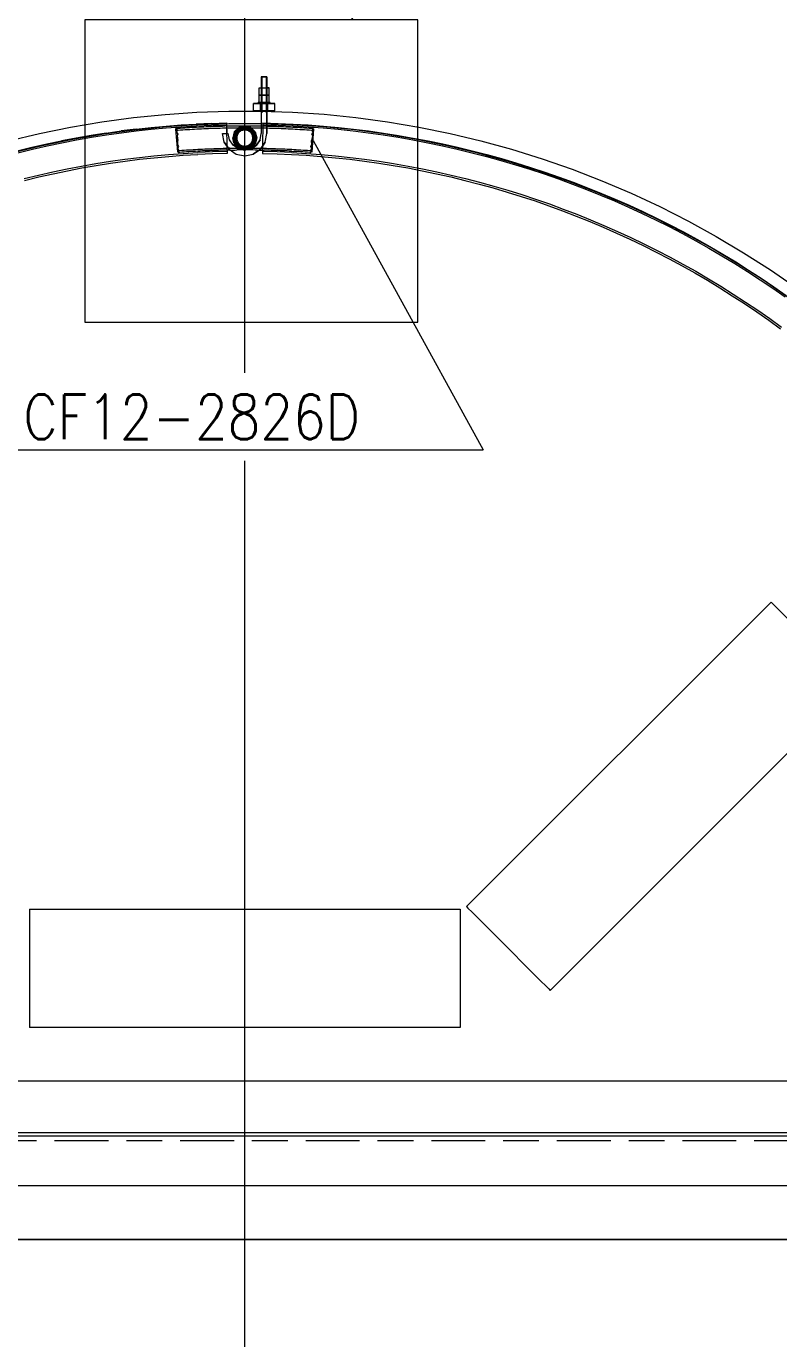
# Model space of a CAD drawing. Header units: millimetres. Extents: x -753 to 90, y 56274 to 56868.
# Drawn here: x -171.5 to -129.6, y 56715.1 to 56788.2 of the extents above; entities that cross this region are included whole.
import ezdxf

# ---------------------------------------------------------------- set-up
doc = ezdxf.new("R2010")
doc.units = ezdxf.units.MM
for name, pattern in [('XKITLINE00', [0]), ('XKITLINE02', [4, 2, -2]), ('XKITLINE06', [7, 3, -1, 2, -1])]:
    doc.linetypes.add(name, pattern=pattern)
for name, color, linetype, lineweight in [('Cota', 4, 'Continuous', 0), ('Grelha', 4, 'Continuous', 0), ('Objeto gráfico', 3, 'Continuous', 0), ('Peça', 2, 'Continuous', 0), ('Texto', 7, 'Continuous', 0)]:
    doc.layers.add(name, color=color, linetype=linetype, lineweight=lineweight)
doc.styles.add('ROMANS', font='romans__.ttf')

# ---------------------------------------------------------------- blocks, each defined once
blk = doc.blocks.new('*A119')
at = {"layer": 'Grelha', "color": 7, "linetype": 'XKITLINE00', "lineweight": 0}
for p, q in [((-159.321, 56768.901), (-159.321, 56811.039)), ((-159.321, 56691.266), (-159.321, 56764.001))]:
    blk.add_line(p, q, dxfattribs=at)
blk = doc.blocks.new('*A125')
at = {"layer": 'Peça', "color": 7, "linetype": 'XKITLINE02', "lineweight": 0}
for p, q in [((-158.305, 56782.824), (-158.33, 56781.528)), ((-158.307, 56782.718), (-157.466, 56782.695)), ((-158.305, 56782.824), (-157.462, 56782.8)), ((-157.466, 56782.695), (-156.626, 56782.658)), ((-157.462, 56782.8), (-156.621, 56782.764)), ((-156.626, 56782.658), (-155.787, 56782.608)), ((-156.621, 56782.764), (-155.78, 56782.713)), ((-155.787, 56782.608), (-154.949, 56782.544)), ((-155.78, 56782.713), (-154.94, 56782.649)), ((-154.949, 56782.544), (-154.112, 56782.467)), ((-154.94, 56782.649), (-154.101, 56782.572)), ((-154.101, 56782.572), (-153.264, 56782.481)), ((-154.112, 56782.467), (-153.276, 56782.376)), ((-153.276, 56782.376), (-152.442, 56782.271)), ((-153.264, 56782.481), (-152.428, 56782.376)), ((-152.442, 56782.271), (-151.609, 56782.154)), ((-152.428, 56782.376), (-151.593, 56782.258)), ((-151.609, 56782.154), (-150.779, 56782.022)), ((-151.593, 56782.258), (-150.761, 56782.127)), ((-150.779, 56782.022), (-149.951, 56781.878)), ((-150.761, 56782.127), (-149.932, 56781.982)), ((-149.951, 56781.878), (-149.125, 56781.72)), ((-149.932, 56781.982), (-149.104, 56781.824)), ((-149.104, 56781.824), (-148.279, 56781.652)), ((-157.519, 56781.211), (-158.335, 56781.234)), ((-156.703, 56781.176), (-157.519, 56781.211)), ((-156.703, 56781.176), (-155.888, 56781.127)), ((-155.888, 56781.127), (-155.073, 56781.065)), ((-155.073, 56781.065), (-154.26, 56780.99)), ((-149.125, 56781.72), (-148.302, 56781.549)), ((-148.302, 56781.549), (-147.482, 56781.364)), ((-148.279, 56781.652), (-147.457, 56781.467)), ((-147.482, 56781.364), (-146.664, 56781.166)), ((-147.457, 56781.467), (-146.639, 56781.269)), ((-146.664, 56781.166), (-145.851, 56780.955)), ((-146.639, 56781.269), (-145.823, 56781.058)), ((-145.823, 56781.058), (-145.011, 56780.833)), ((-154.26, 56780.99), (-153.448, 56780.902)), ((-153.448, 56780.902), (-152.638, 56780.8)), ((-152.638, 56780.8), (-151.829, 56780.686)), ((-151.829, 56780.686), (-151.022, 56780.559)), ((-151.022, 56780.559), (-150.218, 56780.418)), ((-150.218, 56780.418), (-149.415, 56780.265)), ((-145.851, 56780.955), (-145.04, 56780.731)), ((-145.04, 56780.731), (-144.234, 56780.494)), ((-145.011, 56780.833), (-144.203, 56780.596)), ((-144.234, 56780.494), (-143.431, 56780.244)), ((-144.203, 56780.596), (-143.399, 56780.345)), ((-143.399, 56780.345), (-142.598, 56780.082)), ((-149.415, 56780.265), (-148.616, 56780.098)), ((-148.616, 56780.098), (-147.819, 56779.919)), ((-147.819, 56779.919), (-147.025, 56779.727)), ((-147.025, 56779.727), (-146.234, 56779.522)), ((-143.431, 56780.244), (-142.632, 56779.981)), ((-142.632, 56779.981), (-141.838, 56779.705)), ((-142.598, 56780.082), (-141.803, 56779.805)), ((-141.838, 56779.705), (-141.049, 56779.417)), ((-141.803, 56779.805), (-141.011, 56779.516)), ((-146.234, 56779.522), (-145.447, 56779.304)), ((-145.447, 56779.304), (-144.664, 56779.074)), ((-144.664, 56779.074), (-143.884, 56778.831)), ((-141.049, 56779.417), (-140.264, 56779.115)), ((-141.011, 56779.516), (-140.225, 56779.214)), ((-140.264, 56779.115), (-139.484, 56778.801)), ((-140.225, 56779.214), (-139.444, 56778.899)), ((-139.444, 56778.899), (-138.667, 56778.572)), ((-143.884, 56778.831), (-143.108, 56778.576)), ((-143.108, 56778.576), (-142.337, 56778.308)), ((-142.337, 56778.308), (-141.569, 56778.027)), ((-139.484, 56778.801), (-138.709, 56778.475)), ((-138.709, 56778.475), (-137.94, 56778.136)), ((-138.667, 56778.572), (-137.896, 56778.233)), ((-137.94, 56778.136), (-137.176, 56777.784)), ((-137.896, 56778.233), (-137.131, 56777.88)), ((-141.569, 56778.027), (-140.807, 56777.734)), ((-140.807, 56777.734), (-140.049, 56777.429)), ((-140.049, 56777.429), (-139.297, 56777.112)), ((-137.176, 56777.784), (-136.418, 56777.421)), ((-137.131, 56777.88), (-136.372, 56777.516)), ((-136.418, 56777.421), (-135.666, 56777.045)), ((-136.372, 56777.516), (-135.618, 56777.139)), ((-139.297, 56777.112), (-138.549, 56776.783)), ((-138.549, 56776.783), (-137.807, 56776.441)), ((-135.666, 56777.045), (-134.92, 56776.657)), ((-135.618, 56777.139), (-134.871, 56776.751)), ((-134.92, 56776.657), (-134.181, 56776.257)), ((-134.871, 56776.751), (-134.13, 56776.35)), ((-137.807, 56776.441), (-137.071, 56776.088)), ((-137.071, 56776.088), (-136.34, 56775.723)), ((-134.181, 56776.257), (-133.448, 56775.845)), ((-134.13, 56776.35), (-133.395, 56775.937)), ((-133.395, 56775.937), (-132.668, 56775.513)), ((-136.34, 56775.723), (-135.616, 56775.346)), ((-135.616, 56775.346), (-134.897, 56774.957)), ((-133.448, 56775.845), (-132.722, 56775.422)), ((-132.722, 56775.422), (-132.002, 56774.986)), ((-132.668, 56775.513), (-131.947, 56775.076)), ((-134.897, 56774.957), (-134.185, 56774.557)), ((-134.185, 56774.557), (-133.48, 56774.146)), ((-132.002, 56774.986), (-131.29, 56774.539)), ((-131.947, 56775.076), (-131.233, 56774.629)), ((-131.29, 56774.539), (-130.586, 56774.081)), ((-131.233, 56774.629), (-130.527, 56774.169)), ((-133.48, 56774.146), (-132.781, 56773.723)), ((-132.781, 56773.723), (-132.089, 56773.289)), ((-130.586, 56774.081), (-129.888, 56773.611)), ((-130.527, 56774.169), (-129.828, 56773.699)), ((-132.089, 56773.289), (-131.405, 56772.844)), ((-129.888, 56773.611), (-129.199, 56773.131)), ((-129.828, 56773.699), (-129.137, 56773.217)), ((-131.405, 56772.844), (-130.727, 56772.387)), ((-130.727, 56772.387), (-130.057, 56771.92)), ((-130.057, 56771.92), (-129.395, 56771.442))]:
    blk.add_line(p, q, dxfattribs=at)
at = {"layer": 'Peça', "color": 4, "linetype": 'XKITLINE00', "lineweight": 0}
for p, q in [((-158.33, 56781.528), (-158.337, 56781.128)), ((-158.337, 56781.128), (-157.523, 56781.106)), ((-157.523, 56781.106), (-156.708, 56781.07)), ((-156.708, 56781.07), (-155.895, 56781.021)), ((-155.895, 56781.021), (-155.082, 56780.959)), ((-155.082, 56780.959), (-154.271, 56780.884)), ((-154.271, 56780.884), (-153.46, 56780.796)), ((-153.46, 56780.796), (-152.652, 56780.695)), ((-152.652, 56780.695), (-151.845, 56780.581)), ((-151.845, 56780.581), (-151.04, 56780.454)), ((-151.04, 56780.454), (-150.237, 56780.314)), ((-150.237, 56780.314), (-149.436, 56780.161)), ((-149.436, 56780.161), (-148.638, 56779.995)), ((-148.638, 56779.995), (-147.843, 56779.816)), ((-147.843, 56779.816), (-147.051, 56779.624)), ((-147.051, 56779.624), (-146.262, 56779.42)), ((-146.262, 56779.42), (-145.476, 56779.202)), ((-145.476, 56779.202), (-144.694, 56778.973)), ((-144.694, 56778.973), (-143.916, 56778.73)), ((-143.916, 56778.73), (-143.142, 56778.475)), ((-143.142, 56778.475), (-142.372, 56778.208)), ((-142.372, 56778.208), (-141.607, 56777.928)), ((-141.607, 56777.928), (-140.846, 56777.636)), ((-140.846, 56777.636), (-140.09, 56777.331)), ((-140.09, 56777.331), (-139.339, 56777.015)), ((-139.339, 56777.015), (-138.593, 56776.686)), ((-138.593, 56776.686), (-137.852, 56776.345)), ((-137.852, 56776.345), (-137.118, 56775.993)), ((-137.118, 56775.993), (-136.388, 56775.628)), ((-136.388, 56775.628), (-135.665, 56775.252)), ((-135.665, 56775.252), (-134.949, 56774.865)), ((-134.949, 56774.865), (-134.238, 56774.465)), ((-134.238, 56774.465), (-133.534, 56774.055)), ((-133.534, 56774.055), (-132.837, 56773.633)), ((-132.837, 56773.633), (-132.146, 56773.199)), ((-132.146, 56773.199), (-131.463, 56772.755)), ((-131.463, 56772.755), (-130.787, 56772.3)), ((-130.787, 56772.3), (-130.118, 56771.834)), ((-130.118, 56771.834), (-129.457, 56771.357))]:
    blk.add_line(p, q, dxfattribs=at)
blk = doc.blocks.new('*A129')
at = {"layer": 'Peça', "color": 7, "linetype": 'XKITLINE02', "lineweight": 0}
for p, q in [((-158.518, 56784.37), (-158.518, 56784.77)), ((-158.518, 56784.77), (-158.38, 56784.77)), ((-158.518, 56784.77), (-158.38, 56784.77)), ((-158.38, 56784.37), (-158.38, 56784.77)), ((-158.38, 56784.77), (-158.102, 56784.77)), ((-158.38, 56784.77), (-158.102, 56784.77)), ((-158.102, 56784.37), (-158.102, 56784.77)), ((-157.964, 56784.77), (-158.102, 56784.77)), ((-158.102, 56784.77), (-157.964, 56784.77)), ((-157.964, 56784.37), (-157.964, 56784.77)), ((-158.38, 56784.37), (-158.518, 56784.37)), ((-158.518, 56784.37), (-158.38, 56784.37)), ((-158.102, 56784.37), (-158.38, 56784.37)), ((-158.38, 56784.37), (-158.102, 56784.37)), ((-158.102, 56784.37), (-157.964, 56784.37)), ((-157.964, 56784.37), (-158.102, 56784.37))]:
    blk.add_line(p, q, dxfattribs=at)
blk = doc.blocks.new('*A130')
at = {"layer": 'Peça', "color": 7, "linetype": 'XKITLINE02', "lineweight": 0}
for p, q in [((-158.518, 56783.97), (-158.518, 56784.37)), ((-158.518, 56784.37), (-158.38, 56784.37)), ((-158.518, 56784.37), (-158.38, 56784.37)), ((-158.38, 56783.97), (-158.518, 56783.97)), ((-158.518, 56783.97), (-158.38, 56783.97)), ((-158.38, 56783.97), (-158.38, 56784.37)), ((-158.38, 56784.37), (-158.102, 56784.37)), ((-158.38, 56784.37), (-158.102, 56784.37)), ((-158.102, 56783.97), (-158.38, 56783.97)), ((-158.38, 56783.97), (-158.102, 56783.97)), ((-158.102, 56783.97), (-158.102, 56784.37)), ((-157.964, 56784.37), (-158.102, 56784.37)), ((-158.102, 56784.37), (-157.964, 56784.37)), ((-158.102, 56783.97), (-157.964, 56783.97)), ((-157.964, 56783.97), (-158.102, 56783.97)), ((-157.964, 56783.97), (-157.964, 56784.37))]:
    blk.add_line(p, q, dxfattribs=at)
blk = doc.blocks.new('*A131')
at = {"layer": 'Peça', "color": 7, "linetype": 'XKITLINE02', "lineweight": 0}
for p, q in [((-158.581, 56783.906), (-158.581, 56783.97)), ((-158.411, 56783.97), (-158.581, 56783.97)), ((-158.581, 56783.97), (-158.535, 56783.97)), ((-158.535, 56783.97), (-158.071, 56783.97)), ((-158.421, 56783.906), (-158.421, 56783.97)), ((-158.151, 56783.97), (-158.421, 56783.97)), ((-157.947, 56783.97), (-158.411, 56783.97)), ((-158.085, 56783.97), (-158.397, 56783.97)), ((-158.071, 56783.97), (-157.901, 56783.97)), ((-158.061, 56783.906), (-158.061, 56783.97)), ((-157.901, 56783.97), (-157.947, 56783.97)), ((-157.901, 56783.906), (-157.901, 56783.97)), ((-158.535, 56783.906), (-158.581, 56783.906)), ((-158.581, 56783.906), (-158.535, 56783.906)), ((-158.071, 56783.906), (-158.535, 56783.906)), ((-158.535, 56783.906), (-157.947, 56783.906)), ((-158.085, 56783.906), (-158.421, 56783.906)), ((-158.151, 56783.906), (-158.397, 56783.906)), ((-158.085, 56783.906), (-158.07, 56783.906)), ((-158.085, 56783.906), (-158.061, 56783.906)), ((-158.071, 56783.906), (-158.041, 56783.906)), ((-158.07, 56783.906), (-158.061, 56783.906)), ((-158.041, 56783.906), (-157.947, 56783.906)), ((-157.947, 56783.906), (-157.901, 56783.906)), ((-157.947, 56783.906), (-157.901, 56783.906))]:
    blk.add_line(p, q, dxfattribs=at)
blk = doc.blocks.new('*A133')
at = {"layer": 'Peça', "color": 4, "linetype": 'XKITLINE00', "lineweight": 0}
for p, q in [((-165.522, 56783.124), (-163.756, 56783.302)), ((-163.756, 56783.302), (-161.986, 56783.422)), ((-161.986, 56783.422), (-160.212, 56783.481)), ((-160.212, 56783.481), (-158.437, 56783.482)), ((-158.437, 56783.482), (-156.664, 56783.422)), ((-156.664, 56783.422), (-154.893, 56783.304)), ((-154.893, 56783.304), (-153.128, 56783.126)), ((-170.768, 56782.234), (-169.03, 56782.589)), ((-169.03, 56782.589), (-167.28, 56782.886)), ((-167.28, 56782.886), (-165.522, 56783.124)), ((-163.697, 56782.605), (-165.439, 56782.429)), ((-161.95, 56782.722), (-163.697, 56782.605)), ((-160.2, 56782.781), (-161.95, 56782.722)), ((-158.449, 56782.782), (-160.2, 56782.781)), ((-156.699, 56782.723), (-158.449, 56782.782)), ((-154.952, 56782.606), (-156.699, 56782.723)), ((-153.21, 56782.43), (-154.952, 56782.606)), ((-153.128, 56783.126), (-151.369, 56782.889)), ((-151.369, 56782.889), (-149.62, 56782.593)), ((-149.62, 56782.593), (-147.881, 56782.238)), ((-172.494, 56781.821), (-170.768, 56782.234)), ((-168.901, 56781.901), (-170.617, 56781.551)), ((-167.175, 56782.194), (-168.901, 56781.901)), ((-165.439, 56782.429), (-167.175, 56782.194)), ((-151.474, 56782.196), (-153.21, 56782.43)), ((-149.748, 56781.904), (-151.474, 56782.196)), ((-148.032, 56781.555), (-149.748, 56781.904)), ((-147.881, 56782.238), (-146.155, 56781.825)), ((-146.155, 56781.825), (-144.444, 56781.355)), ((-170.617, 56781.551), (-172.32, 56781.143)), ((-146.329, 56781.147), (-148.032, 56781.555)), ((-144.641, 56780.683), (-146.329, 56781.147)), ((-144.444, 56781.355), (-142.749, 56780.828)), ((-142.969, 56780.163), (-144.641, 56780.683)), ((-142.749, 56780.828), (-141.074, 56780.244)), ((-141.315, 56779.587), (-142.969, 56780.163)), ((-139.682, 56778.955), (-141.315, 56779.587)), ((-141.074, 56780.244), (-139.419, 56779.604)), ((-139.419, 56779.604), (-137.786, 56778.909)), ((-138.071, 56778.27), (-139.682, 56778.955)), ((-137.786, 56778.909), (-136.177, 56778.16)), ((-136.483, 56777.53), (-138.071, 56778.27)), ((-136.177, 56778.16), (-134.595, 56777.357)), ((-134.922, 56776.738), (-136.483, 56777.53)), ((-133.388, 56775.894), (-134.922, 56776.738)), ((-134.595, 56777.357), (-133.04, 56776.501)), ((-133.04, 56776.501), (-131.515, 56775.594)), ((-131.883, 56774.999), (-133.388, 56775.894)), ((-131.515, 56775.594), (-130.021, 56774.636)), ((-130.409, 56774.054), (-131.883, 56774.999)), ((-130.021, 56774.636), (-128.56, 56773.629)), ((-128.967, 56773.06), (-130.409, 56774.054))]:
    blk.add_line(p, q, dxfattribs=at)
blk = doc.blocks.new('*A143')
at = {"layer": 'Peça', "color": 1, "linetype": 'XKITLINE00', "lineweight": 0}
for p, q in [((-171.321, 56739.022), (-171.321, 56732.422)), ((-171.321, 56739.022), (-147.321, 56739.022)), ((-147.321, 56739.022), (-147.321, 56732.422)), ((-147.321, 56732.422), (-171.321, 56732.422))]:
    blk.add_line(p, q, dxfattribs=at)
blk = doc.blocks.new('*A150')
at = {"layer": 'Peça', "color": 1, "linetype": 'XKITLINE00', "lineweight": 0}
for p, q in [((-200.217, 56723.629), (-118.425, 56723.629)), ((-200.217, 56720.629), (-118.425, 56720.629)), ((-200.217, 56720.615), (-118.425, 56720.615))]:
    blk.add_line(p, q, dxfattribs=at)
blk = doc.blocks.new('*A167')
at = {"layer": 'Peça', "color": 1, "linetype": 'XKITLINE00', "lineweight": 0}
for p, q in [((-146.959, 56739.16), (-129.988, 56756.13)), ((-129.909, 56756.051), (-129.988, 56756.13)), ((-129.305, 56755.447), (-129.909, 56756.051)), ((-127.051, 56753.193), (-129.305, 56755.447)), ((-125.634, 56751.776), (-127.051, 56753.193)), ((-142.292, 56734.493), (-125.322, 56751.463)), ((-125.401, 56751.543), (-125.634, 56751.776)), ((-125.322, 56751.463), (-125.401, 56751.543)), ((-146.959, 56739.16), (-146.88, 56739.08)), ((-146.88, 56739.08), (-146.646, 56738.847)), ((-146.646, 56738.847), (-145.23, 56737.43)), ((-145.23, 56737.43), (-142.976, 56735.176)), ((-142.976, 56735.176), (-142.372, 56734.572)), ((-142.372, 56734.572), (-142.292, 56734.493))]:
    blk.add_line(p, q, dxfattribs=at)
blk = doc.blocks.new('*A172')
at = {"layer": 'Peça', "color": 1, "linetype": 'XKITLINE00', "lineweight": 0}
for p, q in [((-198.041, 56729.462), (-120.601, 56729.462)), ((-198.041, 56726.577), (-120.601, 56726.577)), ((-198.041, 56726.398), (-120.601, 56726.398))]:
    blk.add_line(p, q, dxfattribs=at)
blk = doc.blocks.new('*A182')
at = {"layer": 'Peça', "color": 4, "linetype": 'XKITLINE00', "lineweight": 0}
for p, q in [((-158.581, 56783.906), (-158.581, 56783.97)), ((-158.581, 56783.97), (-158.535, 56783.97)), ((-158.535, 56783.97), (-158.071, 56783.97)), ((-158.071, 56783.97), (-157.901, 56783.97)), ((-157.901, 56783.906), (-157.901, 56783.97))]:
    blk.add_line(p, q, dxfattribs=at)
at = {"layer": 'Peça', "color": 7, "linetype": 'XKITLINE02', "lineweight": 0}
for p, q in [((-158.535, 56783.97), (-158.581, 56783.97)), ((-158.102, 56783.97), (-158.535, 56783.97)), ((-158.421, 56783.906), (-158.421, 56783.97)), ((-158.151, 56783.97), (-158.421, 56783.97)), ((-158.085, 56783.97), (-158.397, 56783.97)), ((-157.901, 56783.97), (-158.102, 56783.97)), ((-158.061, 56783.906), (-158.061, 56783.97)), ((-158.071, 56783.906), (-158.581, 56783.906)), ((-158.581, 56783.906), (-158.535, 56783.906)), ((-158.535, 56783.906), (-157.947, 56783.906)), ((-158.085, 56783.906), (-158.421, 56783.906)), ((-158.151, 56783.906), (-158.397, 56783.906)), ((-158.085, 56783.906), (-158.07, 56783.906)), ((-158.085, 56783.906), (-158.061, 56783.906)), ((-158.07, 56783.906), (-158.061, 56783.906)), ((-157.947, 56783.906), (-157.941, 56783.906)), ((-157.947, 56783.906), (-157.901, 56783.906)), ((-157.941, 56783.906), (-157.901, 56783.906))]:
    blk.add_line(p, q, dxfattribs=at)
blk = doc.blocks.new('*A183')
at = {"layer": 'Peça', "color": 4, "linetype": 'XKITLINE00', "lineweight": 0}
for p, q in [((-158.841, 56783.506), (-158.841, 56783.906)), ((-158.841, 56783.906), (-158.761, 56783.906)), ((-158.761, 56783.506), (-158.841, 56783.506)), ((-158.761, 56783.906), (-158.541, 56783.906)), ((-158.541, 56783.506), (-158.761, 56783.506)), ((-158.541, 56783.906), (-158.241, 56783.906)), ((-158.241, 56783.506), (-158.541, 56783.506)), ((-158.241, 56783.906), (-157.941, 56783.906)), ((-157.941, 56783.506), (-158.241, 56783.506)), ((-157.941, 56783.906), (-157.721, 56783.906)), ((-157.721, 56783.506), (-157.941, 56783.506)), ((-157.721, 56783.906), (-157.641, 56783.906)), ((-157.641, 56783.506), (-157.721, 56783.506)), ((-157.641, 56783.506), (-157.641, 56783.906))]:
    blk.add_line(p, q, dxfattribs=at)
at = {"layer": 'Peça', "color": 7, "linetype": 'XKITLINE02', "lineweight": 0}
for p, q in [((-158.761, 56783.906), (-158.841, 56783.906)), ((-158.841, 56783.506), (-158.761, 56783.506)), ((-158.541, 56783.906), (-158.761, 56783.906)), ((-158.761, 56783.506), (-158.541, 56783.506)), ((-158.326, 56783.906), (-158.541, 56783.906)), ((-158.541, 56783.506), (-157.941, 56783.506)), ((-158.441, 56783.506), (-158.441, 56783.906)), ((-158.141, 56783.906), (-158.441, 56783.906)), ((-158.441, 56783.506), (-158.414, 56783.506)), ((-158.068, 56783.506), (-158.441, 56783.506)), ((-158.414, 56783.506), (-158.141, 56783.506)), ((-157.721, 56783.906), (-158.326, 56783.906)), ((-158.068, 56783.506), (-158.041, 56783.506)), ((-158.041, 56783.506), (-158.068, 56783.506)), ((-158.041, 56783.506), (-158.041, 56783.906)), ((-157.941, 56783.506), (-157.721, 56783.506)), ((-157.641, 56783.906), (-157.721, 56783.906)), ((-157.721, 56783.506), (-157.641, 56783.506))]:
    blk.add_line(p, q, dxfattribs=at)
blk = doc.blocks.new('*A185')
at = {"layer": 'Peça', "color": 4, "linetype": 'XKITLINE00', "lineweight": 0}
for p, q in [((-158.399, 56785.393), (-158.399, 56784.77)), ((-158.399, 56785.393), (-158.353, 56785.393)), ((-158.129, 56785.393), (-158.353, 56785.393)), ((-158.083, 56785.393), (-158.129, 56785.393)), ((-158.083, 56785.393), (-158.083, 56784.77)), ((-158.399, 56783.506), (-158.399, 56783.48)), ((-158.083, 56783.506), (-158.083, 56783.47)), ((-158.399, 56782.78), (-158.399, 56782.229)), ((-158.083, 56782.769), (-158.083, 56782.229)), ((-160.559, 56782.229), (-160.559, 56782.237)), ((-160.465, 56781.757), (-160.559, 56782.229)), ((-160.513, 56782.237), (-160.243, 56782.237)), ((-160.243, 56782.229), (-160.243, 56782.237)), ((-160.173, 56781.878), (-160.243, 56782.229)), ((-159.974, 56781.58), (-160.173, 56781.878)), ((-158.668, 56781.58), (-158.469, 56781.878)), ((-158.469, 56781.878), (-158.399, 56782.229)), ((-158.177, 56781.757), (-158.083, 56782.229)), ((-160.198, 56781.356), (-160.465, 56781.757)), ((-160.198, 56781.356), (-159.797, 56781.089)), ((-159.676, 56781.381), (-159.974, 56781.58)), ((-159.797, 56781.089), (-159.325, 56780.995)), ((-159.325, 56781.311), (-159.676, 56781.381)), ((-159.317, 56781.311), (-159.325, 56781.311)), ((-158.966, 56781.381), (-159.317, 56781.311)), ((-159.317, 56780.995), (-158.845, 56781.089)), ((-158.966, 56781.381), (-158.668, 56781.58)), ((-158.845, 56781.089), (-158.444, 56781.356)), ((-158.444, 56781.356), (-158.177, 56781.757)), ((-159.325, 56780.995), (-159.317, 56780.995))]:
    blk.add_line(p, q, dxfattribs=at)
at = {"layer": 'Peça', "color": 7, "linetype": 'XKITLINE02', "lineweight": 0}
for p, q in [((-158.399, 56784.77), (-158.399, 56783.506)), ((-158.361, 56785.393), (-158.361, 56782.793)), ((-158.353, 56785.393), (-158.361, 56785.393)), ((-158.083, 56785.393), (-158.326, 56785.393)), ((-158.156, 56785.393), (-158.121, 56785.393)), ((-158.121, 56785.393), (-158.156, 56785.393)), ((-158.121, 56785.393), (-158.121, 56782.793)), ((-158.083, 56784.77), (-158.083, 56783.506)), ((-158.399, 56783.48), (-158.399, 56782.78)), ((-158.083, 56783.47), (-158.083, 56782.769)), ((-158.156, 56782.793), (-158.241, 56782.793)), ((-158.241, 56782.793), (-158.156, 56782.793)), ((-158.121, 56782.793), (-158.156, 56782.793)), ((-160.559, 56782.237), (-160.289, 56782.237))]:
    blk.add_line(p, q, dxfattribs=at)
blk = doc.blocks.new('*A186')
at = {"layer": 'Peça', "color": 7, "linetype": 'XKITLINE02', "lineweight": 0}
for p, q in [((-163.102, 56782.523), (-163.176, 56782.472)), ((-163.102, 56782.523), (-163.126, 56782.454)), ((-163.102, 56782.523), (-163.049, 56782.527)), ((-163.049, 56782.527), (-162.918, 56782.537)), ((-162.918, 56782.537), (-162.788, 56782.546)), ((-162.788, 56782.546), (-162.657, 56782.555)), ((-162.657, 56782.555), (-162.526, 56782.564)), ((-162.526, 56782.564), (-162.396, 56782.572)), ((-162.396, 56782.572), (-162.265, 56782.58)), ((-162.265, 56782.58), (-162.134, 56782.587)), ((-162.134, 56782.587), (-162.004, 56782.594)), ((-162.004, 56782.594), (-161.873, 56782.601)), ((-161.873, 56782.601), (-161.742, 56782.607)), ((-161.868, 56782.495), (-161.737, 56782.502)), ((-161.742, 56782.607), (-161.612, 56782.614)), ((-161.737, 56782.502), (-161.607, 56782.508)), ((-161.612, 56782.614), (-161.481, 56782.619)), ((-161.607, 56782.508), (-161.476, 56782.513)), ((-161.481, 56782.619), (-161.35, 56782.625)), ((-161.476, 56782.513), (-161.346, 56782.519)), ((-161.35, 56782.625), (-161.219, 56782.63)), ((-161.346, 56782.519), (-161.215, 56782.524)), ((-161.219, 56782.63), (-161.088, 56782.635)), ((-161.215, 56782.524), (-161.085, 56782.529)), ((-161.088, 56782.635), (-160.958, 56782.639)), ((-161.085, 56782.529), (-160.954, 56782.533)), ((-160.958, 56782.639), (-160.827, 56782.643)), ((-160.954, 56782.533), (-160.824, 56782.537)), ((-160.827, 56782.643), (-160.696, 56782.647)), ((-160.824, 56782.537), (-160.693, 56782.541)), ((-160.696, 56782.647), (-160.565, 56782.65)), ((-160.693, 56782.541), (-160.562, 56782.544)), ((-160.565, 56782.65), (-160.434, 56782.653)), ((-160.562, 56782.544), (-160.432, 56782.547)), ((-160.335, 56782.656), (-160.434, 56782.653)), ((-160.432, 56782.547), (-160.301, 56782.55)), ((-160.301, 56782.55), (-160.171, 56782.553)), ((-160.171, 56782.553), (-160.04, 56782.555)), ((-160.04, 56782.555), (-159.91, 56782.556)), ((-159.91, 56782.556), (-159.779, 56782.558)), ((-159.779, 56782.558), (-159.648, 56782.559)), ((-159.648, 56782.559), (-159.518, 56782.559)), ((-159.518, 56782.559), (-159.387, 56782.56)), ((-159.387, 56782.56), (-159.256, 56782.56)), ((-159.256, 56782.56), (-159.126, 56782.559)), ((-159.126, 56782.559), (-158.995, 56782.559)), ((-158.995, 56782.559), (-158.865, 56782.558)), ((-158.865, 56782.558), (-158.734, 56782.556)), ((-158.734, 56782.556), (-158.603, 56782.555)), ((-158.603, 56782.555), (-158.473, 56782.553)), ((-158.473, 56782.553), (-158.342, 56782.55)), ((-158.399, 56782.657), (-158.34, 56782.656)), ((-158.342, 56782.55), (-158.212, 56782.547)), ((-158.34, 56782.656), (-158.209, 56782.653)), ((-158.212, 56782.547), (-158.081, 56782.544)), ((-158.209, 56782.653), (-158.078, 56782.65)), ((-158.081, 56782.544), (-157.951, 56782.541)), ((-158.078, 56782.65), (-157.948, 56782.647)), ((-157.951, 56782.541), (-157.82, 56782.537)), ((-157.948, 56782.647), (-157.817, 56782.643)), ((-157.82, 56782.537), (-157.689, 56782.533)), ((-157.817, 56782.643), (-157.686, 56782.639)), ((-157.689, 56782.533), (-157.559, 56782.529)), ((-157.686, 56782.639), (-157.555, 56782.635)), ((-157.559, 56782.529), (-157.428, 56782.524)), ((-157.555, 56782.635), (-157.424, 56782.63)), ((-157.428, 56782.524), (-157.298, 56782.519)), ((-157.424, 56782.63), (-157.294, 56782.625)), ((-157.298, 56782.519), (-157.167, 56782.513)), ((-157.294, 56782.625), (-157.163, 56782.619)), ((-157.167, 56782.513), (-157.037, 56782.507)), ((-157.163, 56782.619), (-157.032, 56782.613)), ((-157.037, 56782.507), (-156.906, 56782.501)), ((-157.032, 56782.613), (-156.901, 56782.607)), ((-156.906, 56782.501), (-156.776, 56782.495)), ((-156.901, 56782.607), (-156.771, 56782.601)), ((-156.771, 56782.601), (-156.64, 56782.594)), ((-156.64, 56782.594), (-156.63, 56782.593)), ((-156.63, 56782.593), (-156.509, 56782.587)), ((-156.509, 56782.587), (-156.378, 56782.579)), ((-156.378, 56782.579), (-156.248, 56782.571)), ((-156.248, 56782.571), (-156.117, 56782.563)), ((-156.117, 56782.563), (-155.987, 56782.555)), ((-155.987, 56782.555), (-155.856, 56782.546)), ((-155.856, 56782.546), (-155.725, 56782.537)), ((-155.725, 56782.537), (-155.595, 56782.527)), ((-155.595, 56782.527), (-155.543, 56782.523)), ((-155.543, 56782.523), (-155.468, 56782.472)), ((-155.543, 56782.523), (-155.518, 56782.454)), ((-163.176, 56782.472), (-163.079, 56781.22)), ((-163.171, 56782.412), (-163.041, 56782.422)), ((-163.126, 56782.454), (-163.074, 56782.435)), ((-163.074, 56782.435), (-163.124, 56782.307)), ((-163.124, 56782.307), (-163.055, 56782.189)), ((-163.055, 56782.189), (-163.098, 56782.1)), ((-163.098, 56782.1), (-163.048, 56781.852)), ((-163.048, 56781.852), (-163.098, 56782.1)), ((-163.058, 56781.599), (-163.048, 56781.852)), ((-163.058, 56781.599), (-163.048, 56781.852)), ((-163.041, 56782.422), (-162.911, 56782.431)), ((-162.911, 56782.431), (-162.78, 56782.44)), ((-162.78, 56782.44), (-162.65, 56782.449)), ((-162.65, 56782.449), (-162.52, 56782.458)), ((-162.52, 56782.458), (-162.389, 56782.466)), ((-162.389, 56782.466), (-162.259, 56782.474)), ((-162.259, 56782.474), (-162.128, 56782.481)), ((-162.128, 56782.481), (-161.998, 56782.488)), ((-161.998, 56782.488), (-161.868, 56782.495)), ((-156.776, 56782.495), (-156.646, 56782.488)), ((-156.646, 56782.488), (-156.515, 56782.481)), ((-156.515, 56782.481), (-156.385, 56782.473)), ((-156.385, 56782.473), (-156.254, 56782.466)), ((-156.254, 56782.466), (-156.124, 56782.457)), ((-156.124, 56782.457), (-155.994, 56782.449)), ((-155.994, 56782.449), (-155.863, 56782.44)), ((-155.863, 56782.44), (-155.733, 56782.431)), ((-155.733, 56782.431), (-155.603, 56782.421)), ((-155.603, 56782.421), (-155.473, 56782.411)), ((-155.546, 56782.099), (-155.596, 56781.851)), ((-155.546, 56782.099), (-155.596, 56781.851)), ((-155.585, 56781.598), (-155.596, 56781.851)), ((-155.596, 56781.851), (-155.585, 56781.598)), ((-155.59, 56782.189), (-155.52, 56782.307)), ((-155.59, 56782.189), (-155.546, 56782.099)), ((-155.518, 56782.454), (-155.57, 56782.435)), ((-155.52, 56782.307), (-155.57, 56782.435)), ((-155.564, 56781.219), (-155.468, 56782.472)), ((-163.084, 56781.279), (-162.957, 56781.289)), ((-163.079, 56781.22), (-162.994, 56781.18)), ((-163.001, 56781.517), (-163.058, 56781.599)), ((-163.051, 56781.39), (-163.001, 56781.517)), ((-162.981, 56781.271), (-163.051, 56781.39)), ((-163.03, 56781.245), (-162.981, 56781.271)), ((-162.994, 56781.18), (-163.03, 56781.245)), ((-162.949, 56781.183), (-162.994, 56781.18)), ((-162.957, 56781.289), (-162.829, 56781.298)), ((-162.822, 56781.192), (-162.949, 56781.183)), ((-162.829, 56781.298), (-162.702, 56781.307)), ((-162.695, 56781.201), (-162.822, 56781.192)), ((-162.702, 56781.307), (-162.575, 56781.316)), ((-162.567, 56781.21), (-162.695, 56781.201)), ((-162.575, 56781.316), (-162.447, 56781.324)), ((-162.44, 56781.218), (-162.567, 56781.21)), ((-162.447, 56781.324), (-162.32, 56781.332)), ((-162.313, 56781.226), (-162.44, 56781.218)), ((-162.32, 56781.332), (-162.192, 56781.34)), ((-162.186, 56781.234), (-162.313, 56781.226)), ((-162.192, 56781.34), (-162.065, 56781.347)), ((-162.059, 56781.241), (-162.186, 56781.234)), ((-162.065, 56781.347), (-161.937, 56781.354)), ((-161.932, 56781.248), (-162.059, 56781.241)), ((-161.937, 56781.354), (-161.81, 56781.361)), ((-161.805, 56781.255), (-161.932, 56781.248)), ((-161.81, 56781.361), (-161.682, 56781.367)), ((-161.677, 56781.261), (-161.805, 56781.255)), ((-161.682, 56781.367), (-161.555, 56781.373)), ((-161.55, 56781.267), (-161.677, 56781.261)), ((-161.555, 56781.373), (-161.427, 56781.379)), ((-161.423, 56781.273), (-161.55, 56781.267)), ((-161.427, 56781.379), (-161.3, 56781.384)), ((-161.296, 56781.278), (-161.423, 56781.273)), ((-161.3, 56781.384), (-161.172, 56781.389)), ((-161.168, 56781.283), (-161.296, 56781.278)), ((-161.172, 56781.389), (-161.045, 56781.394)), ((-161.041, 56781.288), (-161.168, 56781.283)), ((-161.045, 56781.394), (-160.917, 56781.398)), ((-160.914, 56781.292), (-161.041, 56781.288)), ((-160.917, 56781.398), (-160.79, 56781.402)), ((-160.786, 56781.296), (-160.914, 56781.292)), ((-160.79, 56781.402), (-160.662, 56781.405)), ((-160.659, 56781.3), (-160.786, 56781.296)), ((-160.662, 56781.405), (-160.534, 56781.409)), ((-160.532, 56781.303), (-160.659, 56781.3)), ((-160.534, 56781.409), (-160.407, 56781.412)), ((-160.404, 56781.306), (-160.532, 56781.303)), ((-160.407, 56781.412), (-160.279, 56781.414)), ((-160.308, 56781.308), (-160.404, 56781.306)), ((-160.152, 56781.417), (-160.279, 56781.414)), ((-160.152, 56781.417), (-160.024, 56781.419)), ((-160.13, 56781.311), (-160.022, 56781.313)), ((-160.024, 56781.419), (-159.896, 56781.42)), ((-160.022, 56781.313), (-159.895, 56781.314)), ((-159.896, 56781.42), (-159.769, 56781.422)), ((-159.895, 56781.314), (-159.857, 56781.315)), ((-159.857, 56781.315), (-159.768, 56781.316)), ((-159.769, 56781.422), (-159.641, 56781.423)), ((-159.64, 56781.317), (-159.768, 56781.316)), ((-159.641, 56781.423), (-159.513, 56781.423)), ((-159.513, 56781.317), (-159.64, 56781.317)), ((-159.513, 56781.423), (-159.386, 56781.424)), ((-159.386, 56781.318), (-159.513, 56781.317)), ((-159.386, 56781.424), (-159.258, 56781.424)), ((-159.386, 56781.318), (-159.36, 56781.318)), ((-159.344, 56781.318), (-159.298, 56781.318)), ((-159.283, 56781.318), (-159.258, 56781.318)), ((-159.258, 56781.424), (-159.13, 56781.423)), ((-159.131, 56781.317), (-159.258, 56781.318)), ((-159.003, 56781.317), (-159.131, 56781.317)), ((-159.13, 56781.423), (-159.003, 56781.423)), ((-159.003, 56781.423), (-158.875, 56781.422)), ((-158.876, 56781.316), (-159.003, 56781.317)), ((-158.749, 56781.314), (-158.876, 56781.316)), ((-158.875, 56781.422), (-158.747, 56781.42)), ((-158.621, 56781.313), (-158.749, 56781.314)), ((-158.747, 56781.42), (-158.62, 56781.419)), ((-158.621, 56781.313), (-158.592, 56781.312)), ((-158.62, 56781.419), (-158.492, 56781.417)), ((-158.592, 56781.312), (-158.512, 56781.311)), ((-158.492, 56781.417), (-158.365, 56781.414)), ((-158.365, 56781.414), (-158.237, 56781.412)), ((-158.334, 56781.308), (-158.239, 56781.306)), ((-158.112, 56781.303), (-158.239, 56781.306)), ((-158.237, 56781.412), (-158.109, 56781.409)), ((-157.985, 56781.299), (-158.112, 56781.303)), ((-158.109, 56781.409), (-157.982, 56781.405)), ((-157.857, 56781.296), (-157.985, 56781.299)), ((-157.982, 56781.405), (-157.854, 56781.402)), ((-157.73, 56781.292), (-157.857, 56781.296)), ((-157.854, 56781.402), (-157.727, 56781.398)), ((-157.603, 56781.287), (-157.73, 56781.292)), ((-157.727, 56781.398), (-157.599, 56781.393)), ((-157.475, 56781.283), (-157.603, 56781.287)), ((-157.599, 56781.393), (-157.471, 56781.389)), ((-157.348, 56781.278), (-157.475, 56781.283)), ((-157.471, 56781.389), (-157.344, 56781.384)), ((-157.221, 56781.272), (-157.348, 56781.278)), ((-157.344, 56781.384), (-157.216, 56781.378)), ((-157.094, 56781.267), (-157.221, 56781.272)), ((-157.216, 56781.378), (-157.089, 56781.373)), ((-156.966, 56781.261), (-157.094, 56781.267)), ((-157.089, 56781.373), (-156.961, 56781.367)), ((-156.839, 56781.254), (-156.966, 56781.261)), ((-156.961, 56781.367), (-156.834, 56781.36)), ((-156.712, 56781.248), (-156.839, 56781.254)), ((-156.834, 56781.36), (-156.706, 56781.354)), ((-156.712, 56781.248), (-156.699, 56781.247)), ((-156.706, 56781.354), (-156.579, 56781.347)), ((-156.699, 56781.247), (-156.585, 56781.241)), ((-156.458, 56781.234), (-156.585, 56781.241)), ((-156.579, 56781.347), (-156.451, 56781.339)), ((-156.33, 56781.226), (-156.458, 56781.234)), ((-156.451, 56781.339), (-156.324, 56781.332)), ((-156.203, 56781.218), (-156.33, 56781.226)), ((-156.324, 56781.332), (-156.197, 56781.324)), ((-156.076, 56781.21), (-156.203, 56781.218)), ((-156.197, 56781.324), (-156.069, 56781.315)), ((-155.949, 56781.201), (-156.076, 56781.21)), ((-156.069, 56781.315), (-155.942, 56781.307)), ((-155.822, 56781.192), (-155.949, 56781.201)), ((-155.942, 56781.307), (-155.815, 56781.298)), ((-155.695, 56781.183), (-155.822, 56781.192)), ((-155.815, 56781.298), (-155.687, 56781.288)), ((-155.695, 56781.183), (-155.648, 56781.179)), ((-155.687, 56781.288), (-155.56, 56781.279)), ((-155.662, 56781.271), (-155.592, 56781.389)), ((-155.613, 56781.244), (-155.662, 56781.271)), ((-155.648, 56781.179), (-155.613, 56781.244)), ((-155.564, 56781.219), (-155.648, 56781.179)), ((-155.642, 56781.517), (-155.585, 56781.598)), ((-155.592, 56781.389), (-155.642, 56781.517))]:
    blk.add_line(p, q, dxfattribs=at)
at = {"layer": 'Peça', "color": 4, "linetype": 'XKITLINE00', "lineweight": 0}
for p, q in [((-160.303, 56782.656), (-160.335, 56782.656)), ((-160.303, 56782.656), (-160.173, 56782.659)), ((-160.173, 56782.659), (-160.042, 56782.661)), ((-160.042, 56782.661), (-159.911, 56782.662)), ((-159.911, 56782.662), (-159.78, 56782.664)), ((-159.78, 56782.664), (-159.649, 56782.665)), ((-159.649, 56782.665), (-159.518, 56782.665)), ((-159.518, 56782.665), (-159.387, 56782.666)), ((-159.387, 56782.666), (-159.256, 56782.666)), ((-159.256, 56782.666), (-159.125, 56782.665)), ((-159.125, 56782.665), (-158.995, 56782.665)), ((-158.995, 56782.665), (-158.864, 56782.664)), ((-158.864, 56782.664), (-158.733, 56782.662)), ((-158.733, 56782.662), (-158.602, 56782.661)), ((-158.602, 56782.661), (-158.471, 56782.658)), ((-158.471, 56782.658), (-158.399, 56782.657)), ((-160.277, 56781.308), (-160.308, 56781.308)), ((-160.15, 56781.311), (-160.277, 56781.308)), ((-160.15, 56781.311), (-160.13, 56781.311)), ((-159.36, 56781.318), (-159.344, 56781.318)), ((-159.298, 56781.318), (-159.283, 56781.318)), ((-158.512, 56781.311), (-158.494, 56781.311)), ((-158.494, 56781.311), (-158.367, 56781.308)), ((-158.367, 56781.308), (-158.334, 56781.308))]:
    blk.add_line(p, q, dxfattribs=at)
blk = doc.blocks.new('*A187')
at = {"layer": 'Peça', "color": 7, "linetype": 'XKITLINE02', "lineweight": 0}
for p, q in [((-159.59, 56782.449), (-159.321, 56782.521)), ((-159.321, 56782.521), (-159.052, 56782.449)), ((-159.859, 56781.983), (-159.857, 56781.989)), ((-159.787, 56781.714), (-159.859, 56781.983)), ((-159.857, 56781.989), (-159.787, 56782.252)), ((-159.787, 56782.252), (-159.59, 56782.449)), ((-159.052, 56782.449), (-158.855, 56782.252)), ((-158.855, 56782.252), (-158.783, 56781.983)), ((-158.783, 56781.983), (-158.855, 56781.714)), ((-159.59, 56781.517), (-159.787, 56781.714)), ((-159.321, 56781.445), (-159.59, 56781.517)), ((-159.052, 56781.517), (-159.321, 56781.445)), ((-158.855, 56781.714), (-159.052, 56781.517))]:
    blk.add_line(p, q, dxfattribs=at)
for radius, start, end in [(0.492, 22.5, 202.5), (0.492, 202.5, 22.5), (0.448, 0, 180), (0.448, 180, 0)]:
    blk.add_arc((-159.321, 56781.983), radius, start, end, dxfattribs=at)
blk = doc.blocks.new('*A192')
at = {"layer": 'Peça', "color": 4, "linetype": 'XKITLINE00', "lineweight": 0}
for p, q in [((-158.518, 56784.37), (-158.518, 56784.77)), ((-158.518, 56784.77), (-158.38, 56784.77)), ((-158.38, 56784.37), (-158.38, 56784.77)), ((-158.38, 56784.77), (-158.102, 56784.77)), ((-158.102, 56784.77), (-158.102, 56784.37)), ((-158.102, 56784.77), (-157.964, 56784.77)), ((-157.964, 56784.37), (-157.964, 56784.77)), ((-158.38, 56784.37), (-158.518, 56784.37)), ((-158.102, 56784.37), (-158.38, 56784.37)), ((-157.964, 56784.37), (-158.102, 56784.37))]:
    blk.add_line(p, q, dxfattribs=at)
at = {"layer": 'Peça', "color": 7, "linetype": 'XKITLINE02', "lineweight": 0}
for p, q in [((-158.518, 56784.77), (-158.38, 56784.77)), ((-158.38, 56784.77), (-158.156, 56784.77)), ((-157.964, 56784.77), (-158.156, 56784.77)), ((-158.518, 56784.37), (-158.38, 56784.37)), ((-158.38, 56784.37), (-158.102, 56784.37)), ((-158.38, 56784.37), (-158.38, 56784.37)), ((-158.102, 56784.37), (-157.964, 56784.37)), ((-158.102, 56784.37), (-158.102, 56784.37))]:
    blk.add_line(p, q, dxfattribs=at)
blk = doc.blocks.new('*A193')
at = {"layer": 'Peça', "color": 4, "linetype": 'XKITLINE00', "lineweight": 0}
for p, q in [((-158.518, 56783.97), (-158.518, 56784.37)), ((-158.518, 56784.37), (-158.38, 56784.37)), ((-158.38, 56783.97), (-158.38, 56784.37)), ((-158.38, 56784.37), (-158.102, 56784.37)), ((-158.102, 56784.37), (-158.102, 56783.97)), ((-158.102, 56784.37), (-157.964, 56784.37)), ((-157.964, 56783.97), (-157.964, 56784.37))]:
    blk.add_line(p, q, dxfattribs=at)
at = {"layer": 'Peça', "color": 7, "linetype": 'XKITLINE02', "lineweight": 0}
for p, q in [((-158.518, 56784.37), (-158.38, 56784.37)), ((-158.411, 56783.97), (-158.518, 56783.97)), ((-158.518, 56783.97), (-158.38, 56783.97)), ((-158.102, 56783.97), (-158.411, 56783.97)), ((-158.38, 56784.37), (-158.102, 56784.37)), ((-158.38, 56783.97), (-158.156, 56783.97)), ((-158.38, 56783.97), (-158.38, 56783.97)), ((-157.964, 56783.97), (-158.156, 56783.97)), ((-157.964, 56784.37), (-158.102, 56784.37)), ((-158.102, 56783.97), (-158.071, 56783.97)), ((-158.102, 56783.97), (-158.102, 56783.97)), ((-158.071, 56783.97), (-157.964, 56783.97))]:
    blk.add_line(p, q, dxfattribs=at)
blk = doc.blocks.new('*A194')
at = {"layer": 'Peça', "color": 7, "linetype": 'XKITLINE02', "lineweight": 0}
for p, q in [((-158.841, 56783.506), (-158.841, 56783.906)), ((-158.761, 56783.906), (-158.841, 56783.906)), ((-158.841, 56783.906), (-158.761, 56783.906)), ((-158.761, 56783.506), (-158.841, 56783.506)), ((-158.841, 56783.506), (-158.761, 56783.506)), ((-158.541, 56783.906), (-158.761, 56783.906)), ((-158.761, 56783.906), (-158.541, 56783.906)), ((-158.541, 56783.506), (-158.761, 56783.506)), ((-158.761, 56783.506), (-158.541, 56783.506)), ((-158.326, 56783.906), (-158.541, 56783.906)), ((-158.541, 56783.906), (-157.941, 56783.906)), ((-158.326, 56783.506), (-158.541, 56783.506)), ((-158.541, 56783.506), (-157.941, 56783.506)), ((-158.441, 56783.506), (-158.441, 56783.906)), ((-158.141, 56783.906), (-158.441, 56783.906)), ((-158.441, 56783.506), (-158.414, 56783.506)), ((-158.068, 56783.506), (-158.441, 56783.506)), ((-158.414, 56783.506), (-158.141, 56783.506)), ((-157.721, 56783.906), (-158.326, 56783.906)), ((-158.121, 56783.506), (-158.326, 56783.506)), ((-158.083, 56783.906), (-158.068, 56783.906)), ((-158.083, 56783.506), (-158.068, 56783.506)), ((-158.068, 56783.506), (-158.041, 56783.506)), ((-158.041, 56783.506), (-158.068, 56783.506)), ((-158.041, 56783.506), (-158.041, 56783.906)), ((-157.941, 56783.906), (-157.721, 56783.906)), ((-157.721, 56783.506), (-157.941, 56783.506)), ((-157.941, 56783.506), (-157.721, 56783.506)), ((-157.721, 56783.906), (-157.641, 56783.906)), ((-157.641, 56783.906), (-157.721, 56783.906)), ((-157.641, 56783.506), (-157.721, 56783.506)), ((-157.721, 56783.506), (-157.641, 56783.506)), ((-157.641, 56783.506), (-157.641, 56783.906))]:
    blk.add_line(p, q, dxfattribs=at)
blk = doc.blocks.new('*A196')
at = {"layer": 'Peça', "color": 7, "linetype": 'XKITLINE02', "lineweight": 0}
for p, q in [((-158.399, 56785.393), (-158.399, 56782.229)), ((-158.241, 56785.393), (-158.399, 56785.393)), ((-158.361, 56785.393), (-158.361, 56782.793)), ((-158.326, 56785.393), (-158.129, 56785.393)), ((-158.129, 56785.393), (-158.241, 56785.393)), ((-158.156, 56785.393), (-158.121, 56785.393)), ((-158.121, 56785.393), (-158.156, 56785.393)), ((-158.121, 56785.393), (-158.121, 56782.793)), ((-158.083, 56782.229), (-158.083, 56785.393)), ((-158.156, 56782.793), (-158.241, 56782.793)), ((-158.241, 56782.793), (-158.156, 56782.793)), ((-158.121, 56782.793), (-158.156, 56782.793)), ((-160.559, 56782.229), (-160.559, 56782.237)), ((-160.559, 56782.237), (-160.289, 56782.237)), ((-160.465, 56781.757), (-160.559, 56782.229)), ((-160.513, 56782.237), (-160.243, 56782.237)), ((-160.243, 56782.229), (-160.243, 56782.237)), ((-160.173, 56781.878), (-160.243, 56782.229)), ((-159.974, 56781.58), (-160.173, 56781.878)), ((-158.469, 56781.878), (-158.668, 56781.58)), ((-158.469, 56781.878), (-158.399, 56782.229)), ((-158.177, 56781.757), (-158.083, 56782.229)), ((-160.465, 56781.757), (-160.198, 56781.357)), ((-160.198, 56781.357), (-159.797, 56781.089)), ((-159.676, 56781.381), (-159.974, 56781.58)), ((-159.797, 56781.089), (-159.325, 56780.995)), ((-159.676, 56781.381), (-159.325, 56781.311)), ((-159.323, 56781.311), (-159.32, 56781.311)), ((-158.966, 56781.381), (-159.317, 56781.311)), ((-159.317, 56780.995), (-158.845, 56781.089)), ((-158.668, 56781.58), (-158.966, 56781.381)), ((-158.444, 56781.357), (-158.845, 56781.089)), ((-158.177, 56781.757), (-158.444, 56781.357)), ((-159.325, 56780.995), (-159.317, 56780.995))]:
    blk.add_line(p, q, dxfattribs=at)
at = {"layer": 'Peça', "color": 4, "linetype": 'XKITLINE00', "lineweight": 0}
for p, q in [((-159.325, 56781.311), (-159.323, 56781.311)), ((-159.32, 56781.311), (-159.317, 56781.311))]:
    blk.add_line(p, q, dxfattribs=at)
blk = doc.blocks.new('*A198')
at = {"layer": 'Peça', "color": 7, "linetype": 'XKITLINE02', "lineweight": 0}
for p, q in [((-165.379, 56782.481), (-164.541, 56782.572)), ((-164.541, 56782.572), (-163.702, 56782.649)), ((-164.531, 56782.467), (-163.694, 56782.544)), ((-163.702, 56782.649), (-163.701, 56782.65)), ((-163.701, 56782.65), (-162.862, 56782.713)), ((-163.694, 56782.544), (-162.855, 56782.608)), ((-162.862, 56782.713), (-162.022, 56782.764)), ((-162.855, 56782.608), (-162.016, 56782.658)), ((-161.18, 56782.8), (-162.022, 56782.764)), ((-162.016, 56782.658), (-161.176, 56782.695)), ((-161.18, 56782.8), (-160.338, 56782.824)), ((-161.176, 56782.695), (-160.336, 56782.718)), ((-160.338, 56782.824), (-160.337, 56782.777)), ((-160.333, 56782.575), (-160.313, 56781.528)), ((-170.363, 56781.652), (-169.538, 56781.824)), ((-168.711, 56781.982), (-169.538, 56781.824)), ((-169.518, 56781.72), (-168.692, 56781.878)), ((-167.881, 56782.127), (-168.711, 56781.982)), ((-168.692, 56781.878), (-167.864, 56782.022)), ((-167.049, 56782.258), (-167.881, 56782.127)), ((-167.864, 56782.022), (-167.033, 56782.154)), ((-167.049, 56782.258), (-166.215, 56782.376)), ((-167.033, 56782.154), (-166.201, 56782.271)), ((-165.379, 56782.481), (-166.215, 56782.376)), ((-166.201, 56782.271), (-165.366, 56782.376)), ((-165.366, 56782.376), (-164.531, 56782.467)), ((-172.004, 56781.269), (-171.185, 56781.467)), ((-171.978, 56781.166), (-171.161, 56781.364)), ((-171.185, 56781.467), (-170.363, 56781.652)), ((-171.161, 56781.364), (-170.341, 56781.549)), ((-170.341, 56781.549), (-169.518, 56781.72)), ((-164.382, 56780.99), (-163.569, 56781.065)), ((-163.569, 56781.065), (-162.755, 56781.127)), ((-162.755, 56781.127), (-161.939, 56781.176)), ((-161.123, 56781.211), (-161.939, 56781.176)), ((-160.307, 56781.234), (-161.123, 56781.211)), ((-169.227, 56780.265), (-168.425, 56780.418)), ((-168.425, 56780.418), (-167.62, 56780.559)), ((-167.62, 56780.559), (-166.813, 56780.686)), ((-166.813, 56780.686), (-166.005, 56780.8)), ((-166.005, 56780.8), (-165.194, 56780.902)), ((-165.194, 56780.902), (-164.382, 56780.99)), ((-171.617, 56779.727), (-170.823, 56779.919)), ((-170.823, 56779.919), (-170.027, 56780.098)), ((-170.027, 56780.098), (-169.227, 56780.265))]:
    blk.add_line(p, q, dxfattribs=at)
at = {"layer": 'Peça', "color": 4, "linetype": 'XKITLINE00', "lineweight": 0}
for p, q in [((-160.337, 56782.777), (-160.337, 56782.759)), ((-160.337, 56782.759), (-160.326, 56782.237)), ((-162.747, 56781.021), (-161.934, 56781.07)), ((-161.12, 56781.106), (-161.934, 56781.07)), ((-160.305, 56781.128), (-161.12, 56781.106)), ((-160.313, 56781.528), (-160.305, 56781.128)), ((-169.206, 56780.161), (-168.406, 56780.314)), ((-168.406, 56780.314), (-167.603, 56780.454)), ((-167.603, 56780.454), (-166.798, 56780.581)), ((-166.798, 56780.581), (-165.991, 56780.695)), ((-165.991, 56780.695), (-165.182, 56780.796)), ((-165.182, 56780.796), (-164.372, 56780.884)), ((-164.372, 56780.884), (-163.56, 56780.959)), ((-163.56, 56780.959), (-162.747, 56781.021)), ((-171.592, 56779.624), (-170.799, 56779.816)), ((-170.799, 56779.816), (-170.004, 56779.995)), ((-170.004, 56779.995), (-169.206, 56780.161))]:
    blk.add_line(p, q, dxfattribs=at)
blk = doc.blocks.new('*A200')
at = {"layer": 'Peça', "color": 7, "linetype": 'XKITLINE02', "lineweight": 0}
for p, q in [((-159.658, 56782.569), (-159.905, 56782.322)), ((-159.905, 56782.322), (-159.658, 56782.569)), ((-159.658, 56782.569), (-159.321, 56782.659)), ((-159.387, 56782.642), (-159.658, 56782.569)), ((-158.984, 56782.569), (-159.658, 56782.569)), ((-159.605, 56782.477), (-159.321, 56782.553)), ((-159.321, 56782.659), (-159.387, 56782.642)), ((-159.321, 56782.659), (-158.984, 56782.569)), ((-159.07, 56782.592), (-159.321, 56782.659)), ((-159.321, 56782.553), (-159.037, 56782.477)), ((-158.984, 56782.569), (-159.07, 56782.592)), ((-158.984, 56782.569), (-158.737, 56782.322)), ((-158.984, 56782.569), (-158.737, 56782.322)), ((-159.923, 56782.253), (-159.995, 56781.986)), ((-159.928, 56782.237), (-159.995, 56781.985)), ((-159.923, 56781.718), (-159.995, 56781.986)), ((-159.928, 56781.734), (-159.995, 56781.985)), ((-159.905, 56782.322), (-159.928, 56782.237)), ((-159.817, 56782.253), (-159.889, 56781.986)), ((-159.817, 56781.718), (-159.889, 56781.986)), ((-159.813, 56782.269), (-159.817, 56782.253)), ((-159.813, 56782.269), (-159.605, 56782.477)), ((-159.037, 56782.477), (-158.829, 56782.269)), ((-158.829, 56782.269), (-158.825, 56782.253)), ((-158.825, 56782.253), (-158.753, 56781.985)), ((-158.825, 56781.718), (-158.753, 56781.985)), ((-158.737, 56782.322), (-158.647, 56781.985)), ((-158.647, 56781.985), (-158.737, 56781.648)), ((-159.928, 56781.734), (-159.905, 56781.648)), ((-159.905, 56781.648), (-159.658, 56781.402)), ((-159.905, 56781.648), (-159.658, 56781.402)), ((-159.813, 56781.701), (-159.817, 56781.718)), ((-159.605, 56781.494), (-159.813, 56781.701)), ((-159.321, 56781.311), (-159.658, 56781.402)), ((-159.658, 56781.402), (-158.984, 56781.402)), ((-159.658, 56781.402), (-159.386, 56781.329)), ((-159.321, 56781.417), (-159.605, 56781.494)), ((-159.386, 56781.329), (-159.321, 56781.311)), ((-159.037, 56781.494), (-159.321, 56781.417)), ((-158.984, 56781.402), (-159.321, 56781.311)), ((-159.321, 56781.311), (-159.003, 56781.397)), ((-159.037, 56781.494), (-158.829, 56781.701)), ((-159.003, 56781.397), (-158.984, 56781.402)), ((-158.737, 56781.648), (-158.984, 56781.402)), ((-158.737, 56781.648), (-158.984, 56781.402)), ((-158.829, 56781.701), (-158.825, 56781.718))]:
    blk.add_line(p, q, dxfattribs=at)
for radius, start, end in [(0.628, 337.5, 157.5), (0.568, 300, 120), (0.628, 157.5, 337.5), (0.568, 120, 300)]:
    blk.add_arc((-159.321, 56781.985), radius, start, end, dxfattribs=at)
blk = doc.blocks.new('*A201')
at = {"layer": 'Peça', "color": 4, "linetype": 'XKITLINE00', "lineweight": 0}
for p, q in [((-159.658, 56782.569), (-159.905, 56782.322)), ((-159.321, 56782.659), (-159.658, 56782.569)), ((-159.321, 56782.659), (-158.984, 56782.569)), ((-158.984, 56782.569), (-158.737, 56782.322)), ((-159.905, 56782.322), (-159.995, 56781.985)), ((-159.995, 56781.985), (-159.905, 56781.648)), ((-158.737, 56782.322), (-158.647, 56781.985)), ((-158.737, 56781.648), (-158.647, 56781.985)), ((-159.905, 56781.648), (-159.658, 56781.402)), ((-159.658, 56781.402), (-159.321, 56781.311)), ((-158.984, 56781.402), (-159.321, 56781.311)), ((-158.737, 56781.648), (-158.984, 56781.402))]:
    blk.add_line(p, q, dxfattribs=at)
at = {"layer": 'Peça', "color": 7, "linetype": 'XKITLINE02', "lineweight": 0}
for p, q in [((-159.658, 56782.569), (-159.905, 56782.322)), ((-159.658, 56782.569), (-159.321, 56782.659)), ((-159.658, 56782.569), (-158.984, 56782.569)), ((-159.605, 56782.477), (-159.321, 56782.553)), ((-159.321, 56782.659), (-159.07, 56782.592)), ((-159.321, 56782.553), (-159.037, 56782.477)), ((-159.07, 56782.592), (-158.984, 56782.569)), ((-158.984, 56782.569), (-158.737, 56782.322)), ((-159.995, 56781.985), (-159.995, 56781.985)), ((-159.905, 56782.322), (-159.905, 56782.322)), ((-159.889, 56781.985), (-159.813, 56782.269)), ((-159.813, 56781.701), (-159.889, 56781.985)), ((-159.813, 56782.269), (-159.605, 56782.477)), ((-158.829, 56782.269), (-159.037, 56782.477)), ((-158.753, 56781.985), (-158.829, 56782.269)), ((-158.753, 56781.985), (-158.829, 56781.701)), ((-158.737, 56782.322), (-158.737, 56782.322)), ((-158.647, 56781.985), (-158.647, 56781.985)), ((-159.928, 56781.734), (-159.923, 56781.718)), ((-159.905, 56781.648), (-159.658, 56781.402)), ((-159.813, 56781.701), (-159.605, 56781.494)), ((-159.658, 56781.402), (-158.984, 56781.402)), ((-159.321, 56781.311), (-159.658, 56781.402)), ((-159.605, 56781.494), (-159.321, 56781.417)), ((-159.321, 56781.417), (-159.037, 56781.494)), ((-159.07, 56781.379), (-159.321, 56781.311)), ((-158.984, 56781.402), (-159.07, 56781.379)), ((-159.037, 56781.494), (-158.829, 56781.701)), ((-158.737, 56781.648), (-158.984, 56781.402)), ((-158.714, 56781.734), (-158.737, 56781.648))]:
    blk.add_line(p, q, dxfattribs=at)
at = {"layer": 'Peça', "color": 4, "linetype": 'XKITLINE00', "lineweight": 0}
for radius, start, end in [(0.628, 22.5, 202.5), (0.568, 60, 240), (0.628, 202.5, 22.5), (0.568, 240, 60)]:
    blk.add_arc((-159.321, 56781.985), radius, start, end, dxfattribs=at)
blk = doc.blocks.new('*A2126')
at = {"layer": 'Objeto gráfico', "color": 7, "linetype": 'XKITLINE06', "lineweight": 0}
blk.add_line((-197.921, 56726.123), (-117.921, 56726.122), dxfattribs=at)
blk = doc.blocks.new('*A2151')
at = {"layer": 'Cota', "color": 7, "linetype": 'XKITLINE00', "lineweight": 0}
blk.add_arc((-159.316, 56730.589), 80.15, 33.30685, 146.71019, dxfattribs=at)
blk = doc.blocks.new('*A2152')
at = {"color": 7, "linetype": 'XKITLINE00', "lineweight": 0}
for p, q in [((-153.377, 56788.569), (-148.696, 56795.643)), ((-148.696, 56795.643), (-130.773, 56795.643)), ((-149.668, 56788.569), (-168.228, 56788.569)), ((-168.228, 56788.569), (-168.228, 56771.727)), ((-149.668, 56771.727), (-149.668, 56788.569)), ((-168.228, 56771.727), (-149.668, 56771.727))]:
    blk.add_line(p, q, dxfattribs=at)
at = {"color": 1, "style": 'ROMANS', "width": 0.85}
for s, p in [('V.DET.', (-147.446, 56796.643)), ('1', (-134.909, 56796.643))]:
    blk.add_text(s, height=2.5, dxfattribs=at).set_placement(p)
blk = doc.blocks.new('*A2156')
at = {"layer": 'Texto', "color": 7, "linetype": 'XKITLINE00', "lineweight": 0}
for p in [(-155.516, 56781.845), (-172.26, 56764.601)]:
    blk.add_line(p, (-146.038, 56764.601), dxfattribs=at)
at = {"layer": 'Texto', "color": 4, "style": 'ROMANS', "width": 0.85}
blk.add_text('CF12-2826D', height=2.5, dxfattribs=at).set_placement((-171.66, 56765.201))

msp = doc.modelspace()

# ---------------------------------------------------------------- block references
at = {"lineweight": 0}
for name in ['*A119', '*A2151', '*A2152', '*A185', '*A196', '*A129', '*A192', '*A131', '*A182', '*A130', '*A193', '*A133', '*A183', '*A194', '*A198', '*A186', '*A200', '*A201', '*A187', '*A125', '*A2156', '*A167', '*A143', '*A172', '*A2126', '*A150']:
    msp.add_blockref(name, (0, 0), dxfattribs=at)

doc.saveas('drawing.dxf')
